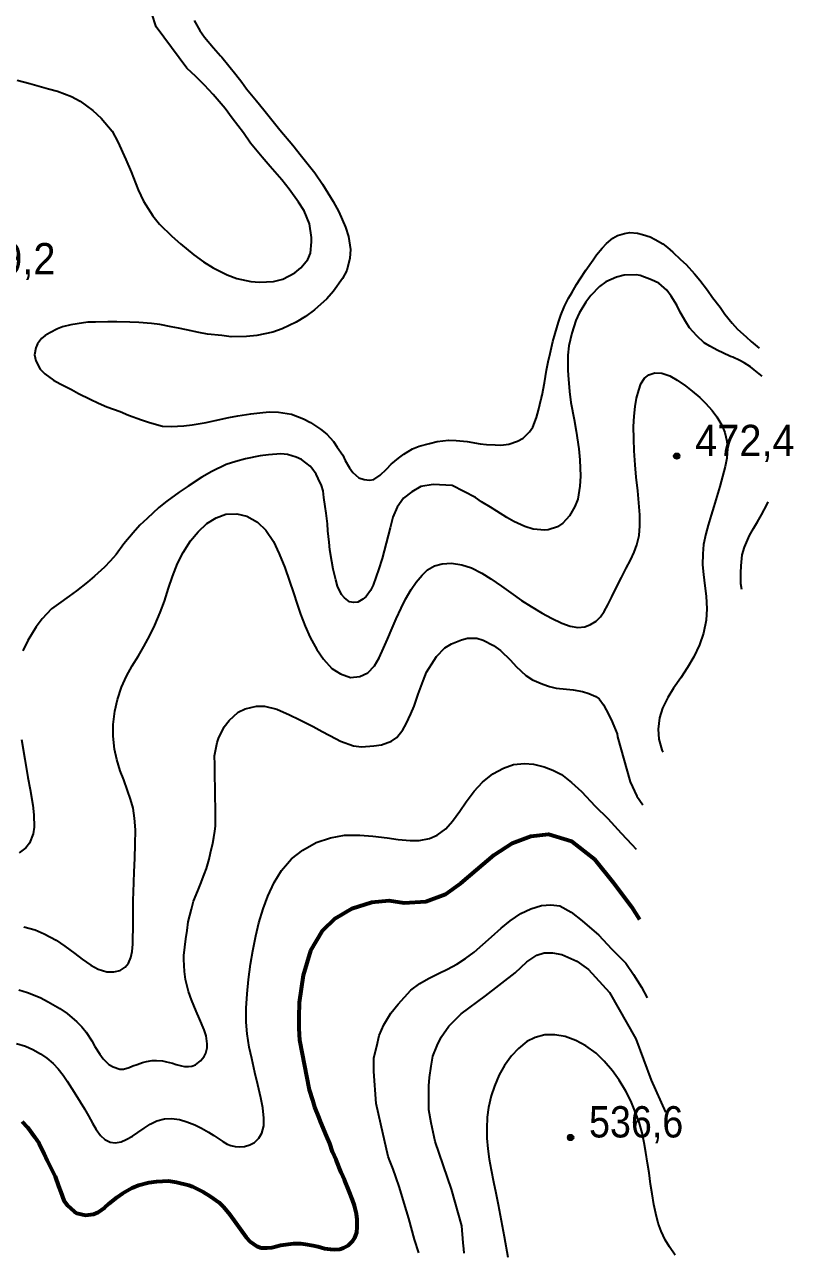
# Model space of a CAD drawing. Header units: metres. Extents: x 547833 to 556102, y 1844799 to 1850994.
# Drawn here: x 555297 to 555715, y 1846583 to 1847249 of the extents above; entities that cross this region are included whole.
import ezdxf

# ---------------------------------------------------------------- set-up
doc = ezdxf.new("R2010")
doc.units = ezdxf.units.M
doc.header["$LTSCALE"] = 6.8
for name, color, linetype, lineweight in [('1', 7, 'Continuous', 25), ('2', 7, 'Continuous', 53), ('3', 7, 'Continuous', 25), ('5', 7, 'Continuous', 13)]:
    doc.layers.add(name, color=color, linetype=linetype, lineweight=lineweight)

msp = doc.modelspace()

# ---------------------------------------------------------------- hatches: boundary and pattern name
at = {"layer": '5'}
for points in [[(555653.24, 1847014.16, 1), (555650.24, 1847014.16, 1)], [(555595.58, 1846644.14, 1), (555592.58, 1846644.14, 1)]]:
    msp.add_hatch(color=256, dxfattribs=at).paths.add_polyline_path(points)

# ---------------------------------------------------------------- linework, layer by layer
at = {"layer": '1'}
for points in [[(555327.71, 1847206.92), (555334.59, 1847201.79), (555339.06, 1847197.72), (555345.03, 1847190.59), (555348.17, 1847184.84), (555352.51, 1847175.23), (555355.46, 1847168.61), (555359.26, 1847158.74), (555362.15, 1847152.68), (555367.07, 1847144.66), (555370.83, 1847140.13), (555377.41, 1847133.54), (555382.25, 1847129.52), (555389.43, 1847123.47), (555394.63, 1847119.68), (555399.96, 1847116.48), (555407.55, 1847112.67), (555412.83, 1847110.7), (555420.37, 1847108.99), (555425.18, 1847108.59), (555432.67, 1847108.97), (555437.77, 1847110.22), (555444.33, 1847113.73), (555447.55, 1847116.49), (555451.42, 1847120.94), (555452.75, 1847124.33), (555453.38, 1847130.51), (555453.39, 1847132.89), (555452.26, 1847140.3), (555449.35, 1847147.4), (555446.34, 1847152.02), (555441.15, 1847159.05), (555437.14, 1847164.12), (555430.85, 1847171.51), (555426.57, 1847176.46), (555420.27, 1847184.03), (555416.38, 1847189.69), (555410.22, 1847197.67), (555406.37, 1847202.95), (555399.96, 1847210.61), (555395.2, 1847215.59), (555390.56, 1847220.31), (555385.64, 1847224.89), (555368.9, 1847247.28), (555366.63, 1847254.56)], [(555293.53, 1847218.39), (555300.36, 1847216.44), (555310.55, 1847213.54), (555315.37, 1847212.27), (555322.93, 1847209.52), (555327.71, 1847206.92)], [(555698.05, 1847057.61), (555696.58, 1847058.77), (555693.75, 1847061.02), (555691.76, 1847062.61), (555688.36, 1847064.79), (555686.01, 1847066.15), (555682.2, 1847067.81), (555680.9, 1847068.33), (555676.77, 1847070.24), (555674.04, 1847071.55), (555669.68, 1847073.81), (555666.6, 1847075.75), (555662.65, 1847079.4), (555658.71, 1847083.91), (555656.62, 1847087.1), (555653.63, 1847092.39), (555651.78, 1847096.08), (555648.65, 1847100.97), (555646.27, 1847104.23), (555641.93, 1847108.02), (555637.99, 1847109.96), (555631.8, 1847112.3), (555629.77, 1847112.54), (555623.2, 1847112.46), (555619.04, 1847111.32), (555613.23, 1847108.74), (555609.7, 1847106.24), (555605.12, 1847101.33), (555602.39, 1847097.68), (555598.68, 1847091.72), (555596.94, 1847087.81), (555594.76, 1847080.98), (555593.17, 1847074.02), (555592.6, 1847069), (555592.59, 1847060.79), (555592.7, 1847058.14), (555593.53, 1847049.27), (555594.22, 1847043.24), (555595.94, 1847034), (555597.13, 1847027.74), (555598.61, 1847018.19), (555599.11, 1847012.14), (555599.37, 1847003.2)], [(555626.62, 1846957.66), (555628.62, 1846961.96), (555630.1, 1846965.94), (555631.28, 1846970.96), (555631.71, 1846976.21), (555631.73, 1846982.27), (555631.2, 1846988.86), (555630.54, 1846995.39), (555629.74, 1847002.73), (555629.11, 1847009.41), (555628.61, 1847017.03), (555628.36, 1847023.61), (555628.33, 1847030.33), (555628.55, 1847035.81), (555629.14, 1847041.13), (555629.89, 1847045.58), (555631.09, 1847049.91), (555632.31, 1847053.37), (555634.24, 1847056.52), (555636.55, 1847058.35), (555639.92, 1847059.41), (555643.58, 1847059.12), (555647.91, 1847057.69), (555651.96, 1847055.46), (555656.42, 1847052.32), (555660.13, 1847049.48), (555664.26, 1847045.92), (555667.36, 1847042.94), (555670.89, 1847038.98), (555673.46, 1847035.43), (555676.14, 1847030.94), (555677.84, 1847026.98), (555678.99, 1847022.29), (555679.31, 1847018.07), (555678.9, 1847013.02), (555678.06, 1847008.47), (555676.68, 1847003.04), (555675.16, 1846997.74), (555673.52, 1846992.29), (555671.83, 1846986.77), (555670.35, 1846982.01), (555668.74, 1846976.62), (555667.55, 1846971.98), (555666.36, 1846966.2), (555665.84, 1846961.08), (555665.76, 1846955.12), (555666.25, 1846949.88), (555667.04, 1846943.66), (555667.78, 1846938.05), (555668.11, 1846931.26), (555667.7, 1846925.14), (555666.26, 1846917.97), (555664.03, 1846911.76), (555661.02, 1846905.22), (555657.51, 1846899.38), (555653.91, 1846893.81), (555650.03, 1846888.15), (555646.82, 1846883.09), (555643.93, 1846877.21), (555642.3, 1846871.98), (555641.63, 1846865.82), (555642.07, 1846860.47), (555643.67, 1846854.74), (555644.3, 1846853.51)], [(555599.37, 1847003.2), (555599.03, 1846997.83), (555597.93, 1846990.83), (555596.39, 1846986.75), (555593.54, 1846981.65), (555589.89, 1846977.7), (555586.97, 1846975.75), (555581.91, 1846974.12), (555580.03, 1846973.91), (555573.66, 1846974.51), (555569.3, 1846975.92), (555563.27, 1846978.66), (555559.39, 1846980.89), (555554.04, 1846984.28), (555550.56, 1846986.36), (555545.63, 1846989.42), (555542.42, 1846991.63), (555529.73, 1846998.21), (555519.48, 1846998.7), (555512.65, 1846997.72), (555507.77, 1846994.78), (555503.38, 1846991.36), (555499.96, 1846986.47), (555497.52, 1846981.08), (555496.06, 1846975.21), (555491.74, 1846958.65), (555489.69, 1846952.41), (555488.49, 1846948.74), (555486.83, 1846944.07), (555485.35, 1846941.14), (555483.04, 1846938.01), (555481.31, 1846936.48), (555478.53, 1846934.92), (555476.17, 1846934.74), (555474.03, 1846935.07), (555471.22, 1846937.13), (555469.66, 1846939.05), (555467.54, 1846943.48), (555466.48, 1846946.89), (555465.14, 1846952.75), (555464.37, 1846956.95), (555463.37, 1846963.23), (555462.9, 1846967.37), (555462.29, 1846973.5), (555462.03, 1846977.47), (555461.38, 1846983.12), (555460.68, 1846986.76), (555460.12, 1846991.65), (555459.71, 1846995.23), (555458.8, 1846998.18), (555457.03, 1847001.98), (555455.81, 1847004.32), (555453.51, 1847007.68), (555452.55, 1847008.62), (555447.93, 1847012.29), (555445.1, 1847013.68), (555440.37, 1847015.05), (555436.6, 1847015.48), (555429.99, 1847014.91), (555425.47, 1847014.39), (555417.46, 1847012.71), (555412.19, 1847011.25), (555407.05, 1847009.52), (555399.28, 1847005.77), (555393.8, 1847002.76)], [(555393.8, 1847002.76), (555386.35, 1846997.9), (555381.48, 1846994.58), (555374.8, 1846989.62), (555370.42, 1846986.25), (555364.03, 1846980.37), (555360.18, 1846976.59), (555356.44, 1846972.54), (555351.42, 1846966.44), (555347.21, 1846960.71), (555344, 1846957.1), (555340.85, 1846953.78), (555335.49, 1846948.97), (555331.75, 1846945.78), (555325.72, 1846940.99), (555321.67, 1846938.04), (555315.95, 1846933.86), (555312.15, 1846931.23), (555307.04, 1846925.88), (555303.73, 1846921.49), (555299.23, 1846914.11), (555296.45, 1846908.45)], [(555691.26, 1846971.09), (555693.41, 1846974.86), (555695.57, 1846978.45), (555697.8, 1846982.33), (555700.77, 1846988.01), (555701.47, 1846989.33)], [(555383.62, 1846961.87), (555387.63, 1846968.16), (555391.71, 1846973.04), (555396.51, 1846977.63), (555401.48, 1846980.66), (555406.82, 1846982.63), (555412.76, 1846982.79), (555418.3, 1846981.51), (555424.07, 1846978.23), (555428.49, 1846973.93), (555432.64, 1846967.87), (555435.85, 1846961.12), (555438.89, 1846953.59), (555441.47, 1846946.33), (555443.61, 1846939.88), (555445.61, 1846933.76), (555447.38, 1846928.26), (555449.85, 1846921.84), (555452.57, 1846915.73), (555456.31, 1846909.07), (555459.91, 1846903.85), (555464.45, 1846898.88), (555469.16, 1846895.85), (555474.47, 1846893.99), (555479.59, 1846894.5), (555483.92, 1846896.45), (555487.52, 1846900.31), (555490.08, 1846904.6), (555492.53, 1846909.93), (555494.7, 1846914.84), (555497.11, 1846920.65), (555499.37, 1846925.75), (555501.99, 1846931.59), (555504.47, 1846936.46), (555507.45, 1846941.67), (555510.2, 1846945.7), (555513.39, 1846949.58), (555516.4, 1846952.32), (555520.15, 1846954.51), (555524.38, 1846955.66), (555529.34, 1846955.97), (555534.91, 1846955.12), (555540.21, 1846953.47), (555545.88, 1846950.64), (555550.8, 1846947.5), (555556.49, 1846943.52), (555561.54, 1846939.87), (555567.44, 1846935.84), (555572.6, 1846932.5), (555578.59, 1846928.93), (555583.79, 1846926.08), (555589.23, 1846923.43), (555593.9, 1846921.84), (555598.05, 1846921.1), (555601.81, 1846921.47), (555604.93, 1846922.68), (555607.88, 1846924.47), (555610.35, 1846926.97), (555612.38, 1846929.7), (555614.39, 1846933.41), (555616.52, 1846937.74), (555618.99, 1846942.95), (555621.69, 1846948.24), (555624.28, 1846953.31), (555626.62, 1846957.66)], [(555687.08, 1846941.71), (555686.64, 1846944.81), (555686.54, 1846950.71), (555686.67, 1846954.54), (555687.32, 1846960.53), (555688.46, 1846964.76), (555691.26, 1846971.09)], [(555297.09, 1846758.57), (555303.19, 1846756.81), (555308.19, 1846754.74), (555314.57, 1846751.23), (555319.3, 1846748.04), (555324.8, 1846743.96), (555328.75, 1846740.93), (555333.48, 1846737.66), (555337.51, 1846735.62), (555342.12, 1846734.11), (555345.94, 1846734.02), (555349.45, 1846734.79), (555352.11, 1846736.61), (555354.01, 1846738.86), (555355.29, 1846741.93), (555355.86, 1846745.11), (555356.22, 1846749.14), (555356.3, 1846752.96), (555356.39, 1846757.17), (555356.42, 1846760.86), (555356.44, 1846764.85), (555356.46, 1846768.52), (555356.51, 1846773), (555356.62, 1846777.37), (555356.78, 1846782.81), (555357.02, 1846788.26), (555357.33, 1846795.9), (555357.58, 1846803.18), (555357.69, 1846811.21), (555357.28, 1846817.49), (555356.53, 1846822.97), (555355.09, 1846827.94), (555353.47, 1846832.55), (555351.35, 1846838.27), (555349.44, 1846843.3), (555347.51, 1846849.41), (555346.24, 1846855.07), (555345.54, 1846862.01), (555345.59, 1846868.33), (555346.5, 1846875.64), (555347.87, 1846881.91), (555350.18, 1846888.7), (555352.88, 1846894.61), (555355.96, 1846900.23), (555359.33, 1846905.78), (555362.3, 1846910.74), (555365.59, 1846916.81), (555368.23, 1846922.35), (555371.11, 1846929.2), (555373.4, 1846935.36), (555375.74, 1846942.44), (555377.89, 1846948.79), (555380.64, 1846955.89), (555383.62, 1846961.87)], [(555399.77, 1846803.93), (555400.26, 1846807.13), (555400.92, 1846810.55), (555401.18, 1846813.25), (555401.17, 1846824.21), (555401.03, 1846827.92), (555401.01, 1846834.78), (555400.84, 1846839.53), (555400.78, 1846846.77), (555400.72, 1846851.44), (555402.1, 1846858.56), (555402.89, 1846860.84), (555405.99, 1846867.11), (555408.55, 1846870.55), (555413.47, 1846875.02), (555417.25, 1846876.98), (555423.49, 1846878.36), (555427.88, 1846878.29), (555434.46, 1846876.66), (555441.37, 1846873.73), (555446.63, 1846871.09), (555454.22, 1846867.29), (555459.21, 1846864.52), (555466.72, 1846860.61), (555469.15, 1846859.37), (555476.21, 1846856.84), (555480.56, 1846856.28), (555487.28, 1846856.77), (555491.4, 1846857.43), (555496.71, 1846859.37), (555499.63, 1846861.33), (555502.97, 1846865.52), (555504.8, 1846868.69), (555507.31, 1846874.22), (555509.04, 1846878.33), (555511.34, 1846884.89), (555513.95, 1846892.05), (555515.8, 1846896.75), (555519.9, 1846903.42), (555521.21, 1846905.28), (555525.82, 1846910.01), (555529.47, 1846912.24), (555534.76, 1846914.37), (555538, 1846915.22), (555543.15, 1846915.23), (555546.61, 1846914.2), (555552.18, 1846911.31), (555555.92, 1846908.68), (555561.48, 1846903.41), (555564.55, 1846899.94), (555569.77, 1846895.11), (555573.38, 1846892.75), (555578.91, 1846890.24), (555582.58, 1846889.04), (555586.31, 1846888.13), (555591.9, 1846887.62), (555595.56, 1846887.28), (555600.63, 1846886.33), (555603.9, 1846885.28), (555607.82, 1846883.53), (555609.58, 1846882.3), (555612.04, 1846879.15), (555613.41, 1846876.35), (555616.1, 1846871.13), (555617.64, 1846867.68)], [(555617.64, 1846867.68), (555619.29, 1846863.29), (555619.57, 1846861.7), (555626.46, 1846837.22), (555630.08, 1846829.49), (555633.39, 1846824.7)], [(555295.77, 1846860.21), (555297.56, 1846849.55), (555299.27, 1846839.63), (555300.48, 1846833.19), (555302.04, 1846824.6), (555302.54, 1846819.41), (555302.64, 1846812.65), (555302.11, 1846808.96), (555300.2, 1846803.98), (555298.2, 1846801.46), (555294.51, 1846798.75)], [(555486.72, 1846807.83), (555494.48, 1846806.89), (555500.46, 1846806.02), (555506.94, 1846805.39), (555511.79, 1846805.42), (555517.37, 1846806.41), (555521.66, 1846808.37), (555526.34, 1846811.8), (555529.94, 1846815.9), (555533.83, 1846821.29), (555537.29, 1846826.43), (555541.67, 1846832.2), (555546.3, 1846837.06), (555551.75, 1846841.59), (555557.64, 1846844.72), (555563.06, 1846846.72), (555569.09, 1846847.31), (555573.94, 1846846.87), (555579.81, 1846845.44), (555584.39, 1846843.56), (555589.22, 1846841.31), (555594.49, 1846836.83), (555600.01, 1846832), (555607.43, 1846824.11), (555614.24, 1846817.38), (555621.53, 1846809.48), (555627.42, 1846803.24), (555629.75, 1846800.64)], [(555323.12, 1846670.81), (555325.31, 1846667.31), (555327.68, 1846663.47), (555329.97, 1846659.74), (555332.16, 1846655.96), (555334.4, 1846651.96), (555336.36, 1846648.5), (555338.75, 1846645.22), (555341.03, 1846643.09), (555343.95, 1846641.65), (555346.71, 1846641.31), (555349.91, 1846641.8), (555352.73, 1846642.96), (555356.03, 1846644.85), (555359, 1846646.89), (555362.39, 1846649.25), (555365.77, 1846651.33), (555369.39, 1846653.12), (555373.4, 1846654.21), (555377.27, 1846654.48), (555381.66, 1846653.93), (555385.6, 1846652.7), (555389.97, 1846650.95), (555393.67, 1846649.1), (555397.43, 1846647.02), (555400.29, 1846645.19), (555403.04, 1846643.31), (555405.17, 1846641.86), (555407.48, 1846640.57), (555409.58, 1846639.73), (555411.92, 1846639.19), (555414.38, 1846639.06), (555416.97, 1846639.26), (555419.81, 1846640.12), (555422.37, 1846641.44), (555424.8, 1846643.79), (555426.42, 1846646.51), (555427.41, 1846650.49), (555427.53, 1846654.62), (555426.91, 1846660.22), (555425.79, 1846665.74), (555424.14, 1846672.81), (555422.54, 1846679.44), (555420.84, 1846687.04), (555419.53, 1846693.22), (555418.42, 1846700.34), (555417.92, 1846706.7), (555417.81, 1846714.31), (555418.31, 1846722.06), (555419.03, 1846729.86), (555420.23, 1846738.19), (555421.44, 1846745.54), (555423.09, 1846753.66), (555424.82, 1846760.69), (555427.06, 1846768.3), (555429.58, 1846775.18), (555433.09, 1846782.67), (555437.1, 1846789.08), (555442.53, 1846795.46), (555448.68, 1846800.22), (555455.8, 1846804.33), (555463.64, 1846806.84), (555471.27, 1846808.22), (555479.57, 1846808.38), (555486.72, 1846807.83)], [(555294.35, 1846724.25), (555299, 1846722.78), (555305.98, 1846720.14), (555310.34, 1846717.88), (555316.59, 1846714.11), (555320.61, 1846711.42), (555325.8, 1846706.96), (555328.59, 1846704.23), (555331.03, 1846701.27), (555334.03, 1846696.65), (555335.72, 1846693.6), (555338.39, 1846689.42), (555340.22, 1846686.77), (555343.33, 1846683.79), (555345.67, 1846682.44), (555349.23, 1846681.32), (555351.24, 1846681.26), (555354.38, 1846682.19), (555356.28, 1846683.08), (555358.58, 1846683.82), (555361.51, 1846684.92), (555363.64, 1846685.45), (555366.82, 1846686), (555369.21, 1846685.99), (555372.39, 1846685.69), (555374.63, 1846685.27), (555377.77, 1846684.49), (555379.76, 1846683.76), (555382.71, 1846682.96), (555384.37, 1846682.67), (555386.56, 1846682.63), (555388.26, 1846682.83), (555390.27, 1846683.63), (555392.98, 1846685.75), (555395.08, 1846688.19), (555395.94, 1846689.91), (555396.66, 1846692.75), (555396.69, 1846694.95), (555396.09, 1846699.37), (555394.95, 1846702.67), (555392.57, 1846708.5), (555390.76, 1846712.68), (555388.14, 1846718.87), (555386.58, 1846723.36), (555384.88, 1846729.84), (555384.36, 1846734.36), (555384.01, 1846740.8), (555383.96, 1846742.9), (555385.1, 1846752.09), (555385.74, 1846756.55), (555386.35, 1846761.19), (555388.12, 1846768.17), (555389.26, 1846772.4), (555391.57, 1846778.1), (555393.06, 1846781.7), (555395.03, 1846786.98), (555396.28, 1846790.27), (555397.7, 1846795.3), (555398.55, 1846798.74), (555399.77, 1846803.93)], [(555494.91, 1846633.89), (555490.97, 1846651.3), (555488.48, 1846662.53), (555487.24, 1846679.99), (555487.24, 1846687.47), (555488.9, 1846693.71), (555490.14, 1846699.53), (555492.63, 1846705.35), (555496.36, 1846711.59), (555500.5, 1846716.58), (555507.38, 1846724.14), (555512.24, 1846727.84), (555516.93, 1846730.44), (555522.4, 1846733.11), (555527.24, 1846735.48), (555532.33, 1846738.24), (555537.01, 1846741.36), (555541.62, 1846744.81), (555546.48, 1846749), (555551.08, 1846753.08), (555556.38, 1846757.82), (555561.32, 1846761.79), (555567.1, 1846765.73), (555572.4, 1846768.38), (555578.36, 1846770.13), (555583.38, 1846770.48), (555588.25, 1846769.9), (555594.34, 1846766.46), (555600.38, 1846761.74), (555609.37, 1846753.95), (555616.38, 1846746.57), (555624.08, 1846738.72), (555628.3, 1846732.61), (555632.67, 1846725.83), (555635.63, 1846719.95)], [(555536.24, 1846581.38), (555536.06, 1846583.74), (555535.8, 1846586.85), (555534.98, 1846596.12), (555529.33, 1846616.04), (555520.56, 1846641.89), (555518.33, 1846652.14), (555517.09, 1846659.2), (555517.09, 1846665.02), (555517.09, 1846672.09), (555517.5, 1846676.66), (555518.33, 1846682.9), (555519.16, 1846688.31), (555521.65, 1846694.13), (555523.72, 1846698.7), (555527.87, 1846704.52), (555534.7, 1846711.25), (555547.82, 1846720.97), (555563.92, 1846733.56), (555570.27, 1846739.47), (555575.71, 1846743.1), (555579.79, 1846744.47), (555584.32, 1846744.47)], [(555584.32, 1846744.47), (555589.31, 1846743.56), (555597.47, 1846739.92), (555603.82, 1846735.38), (555615.22, 1846722.95), (555629.56, 1846697.68), (555637.93, 1846675.21), (555645.57, 1846657.91)], [(555650.88, 1846580.16), (555647.75, 1846584.69), (555645.37, 1846588.62), (555643.19, 1846593.34), (555641.66, 1846597.62), (555640.36, 1846602.92), (555639.33, 1846607.76), (555638.39, 1846613.59), (555637.51, 1846618.77), (555636.68, 1846624.86), (555635.85, 1846630.17), (555635.01, 1846635.94), (555634.02, 1846641.27), (555632.89, 1846646.63), (555631.28, 1846652.39), (555629.41, 1846657.76), (555626.82, 1846663.97), (555624.08, 1846669.27), (555620.49, 1846675.3), (555616.92, 1846680.29), (555612.35, 1846685.66), (555607.93, 1846689.88), (555602.3, 1846693.95), (555597, 1846696.77), (555591.04, 1846698.95), (555585.49, 1846699.82), (555580.14, 1846699.81), (555574.91, 1846698.41), (555570.39, 1846696.18), (555565.7, 1846692.53), (555561.94, 1846688.47), (555558.17, 1846683.16), (555555.31, 1846678.1), (555552.68, 1846672.04), (555550.96, 1846666.69), (555549.56, 1846660.5), (555548.83, 1846655.15), (555548.5, 1846649.06), (555548.57, 1846643.72)], [(555293.05, 1846695.15), (555297.92, 1846693.64), (555301.92, 1846691.88), (555306.19, 1846689.54), (555309.58, 1846687.16), (555313.06, 1846684.22), (555315.76, 1846681.4), (555318.48, 1846677.93), (555320.7, 1846674.69), (555323.12, 1846670.81)], [(555548.57, 1846643.72), (555549.05, 1846638), (555549.85, 1846632.4), (555550.93, 1846626.61), (555552.25, 1846620.13), (555553.51, 1846614.11), (555554.8, 1846607.69), (555556.42, 1846599.05), (555558.01, 1846590.41), (555560.04, 1846579.17)], [(555511.62, 1846581.51), (555509.37, 1846588.81), (555506.15, 1846600.11), (555503.61, 1846608.55), (555501.12, 1846616.98), (555499.13, 1846622.83), (555497.64, 1846626.92), (555495.96, 1846631.37), (555494.91, 1846633.89)]]:
    msp.add_lwpolyline(points, dxfattribs=at)
at = {"layer": '2'}
for points in [[(555429.29, 1846584.18), (555431.73, 1846584.46), (555434.05, 1846585.01), (555436.74, 1846585.6), (555440.67, 1846586.24), (555443.49, 1846586.57), (555447.58, 1846586.56), (555450.09, 1846586.27), (555454.27, 1846585.52), (555456.72, 1846584.94), (555460.35, 1846583.93), (555463.74, 1846583.46), (555465.77, 1846583.21), (555468.77, 1846583.56), (555470.69, 1846584.25), (555473.32, 1846585.41), (555475.88, 1846587.99), (555476.84, 1846589.62), (555477.94, 1846592.51), (555478.18, 1846595.39), (555478.16, 1846599.67), (555477.74, 1846602.58), (555476.74, 1846607.13), (555475.62, 1846610.24), (555473.7, 1846615.35), (555471.32, 1846621.17), (555469.54, 1846625.15), (555466.65, 1846632.06), (555464.82, 1846636.42), (555463.26, 1846640.91), (555461.55, 1846645), (555458.18, 1846652.8), (555457.49, 1846654.72), (555455.19, 1846660.64), (555454.01, 1846664.32), (555452.32, 1846669.93), (555447.02, 1846697.04), (555446.61, 1846703.27), (555446.61, 1846709.51), (555446.82, 1846717.39), (555449.03, 1846732.2), (555452.93, 1846745.74), (555459.4, 1846756.4), (555466.3, 1846763.25), (555475.31, 1846768.57), (555486.13, 1846771.92), (555495.44, 1846772.77), (555503.64, 1846771.65), (555515.51, 1846772.23), (555526.21, 1846776.29), (555534.5, 1846782.18), (555542.9, 1846789.46), (555552.57, 1846797.65), (555562.38, 1846803.88), (555572.46, 1846807.74), (555582.16, 1846808.9), (555594.54, 1846804.99), (555606.99, 1846795.25), (555617.43, 1846782.49), (555627.23, 1846769.32), (555631.59, 1846762.53)], [(555296.24, 1846652.83), (555299.07, 1846649.73), (555302.8, 1846644.54), (555305.32, 1846640.83), (555308.14, 1846635.34), (555309.8, 1846631.63), (555312.29, 1846626.58), (555314.03, 1846622.97), (555315.87, 1846617.75), (555317.11, 1846614.37), (555318.86, 1846609.91), (555320.79, 1846607.18), (555324.5, 1846603.89), (555325.92, 1846603.1), (555330.52, 1846602.01), (555334.84, 1846602.5), (555337.39, 1846603.56), (555341.1, 1846606.08), (555343.51, 1846608.26), (555347.79, 1846611.7), (555350.77, 1846613.94), (555355.88, 1846616.72), (555359.32, 1846618.25), (555365.06, 1846619.67), (555369.09, 1846620.23), (555375.63, 1846620.5), (555380.08, 1846619.87), (555386.64, 1846618.24), (555388.63, 1846617.51), (555394.57, 1846614.67), (555398.36, 1846612.34), (555403.14, 1846608.89), (555405.61, 1846606.41), (555409.03, 1846602.33), (555412.3, 1846597.85), (555414.59, 1846594.49), (555417.86, 1846590.01), (555420.04, 1846587.6), (555423.56, 1846585.14), (555425.95, 1846584.27), (555429.29, 1846584.18)]]:
    msp.add_lwpolyline(points, dxfattribs=at)
at = {"layer": '3'}
for points in [[(555389.67, 1847250.7), (555392.74, 1847245.35), (555395.15, 1847241.74), (555400.08, 1847235.95), (555403.91, 1847231.54), (555404.61, 1847230.84), (555412.27, 1847221.49), (555415.41, 1847217.3), (555418, 1847213.7), (555423.42, 1847207.02), (555427.39, 1847202.16), (555433.91, 1847194.08), (555436.13, 1847191.29), (555443.15, 1847182.99), (555447.92, 1847176.99), (555455.11, 1847168.03), (555459.34, 1847161.78), (555465.06, 1847152.47), (555468.18, 1847146.75), (555471.79, 1847138.44), (555473.41, 1847133.4), (555474.6, 1847126.33), (555474.17, 1847121.72), (555472.49, 1847114.89), (555470.23, 1847110.55), (555465.22, 1847103.81), (555461.63, 1847099.51), (555455, 1847093.53), (555450.1, 1847089.93), (555444.95, 1847086.87), (555437.48, 1847083.27), (555432.28, 1847081.44), (555423.67, 1847079.6), (555417.95, 1847079.04), (555409.7, 1847078.95), (555404.6, 1847079.6), (555396.91, 1847080.43)], [(555490.62, 1847003.75), (555494.12, 1847007.1), (555496.57, 1847009.75), (555500.56, 1847013.05), (555503.45, 1847015.19), (555508.23, 1847018.2), (555511.87, 1847019.57), (555517.48, 1847021.06), (555521.65, 1847022.01), (555527.72, 1847022.8), (555531.91, 1847022.71), (555537.87, 1847022.07), (555544.93, 1847020.88), (555548.39, 1847020.52), (555553.07, 1847020.2), (555556.22, 1847020.09), (555560.53, 1847020.58), (555565.27, 1847022.26), (555568.3, 1847023.94), (555571.81, 1847027.28), (555573.59, 1847029.95), (555575.55, 1847035.2), (555576.62, 1847039.12), (555578.1, 1847045.27), (555578.72, 1847047.33), (555579.87, 1847053.92), (555581.07, 1847060.79), (555581.87, 1847065.44), (555582.98, 1847069.84), (555584.5, 1847076.46), (555585.71, 1847080.78), (555587.48, 1847086.86), (555588.84, 1847090.72), (555590.74, 1847095.68), (555593, 1847100.02), (555594.68, 1847102.78), (555597.37, 1847107.45), (555599.29, 1847110.52), (555602.36, 1847115.23), (555606.28, 1847120.81), (555608.06, 1847123.48), (555611.15, 1847127.15), (555613.62, 1847129.62), (555616.98, 1847132.56), (555619.58, 1847133.91), (555623.43, 1847135.11), (555626.32, 1847135.53), (555630.45, 1847135.15), (555633.18, 1847134.51), (555637.22, 1847133.17), (555639.93, 1847131.87), (555644.19, 1847129.51), (555646.8, 1847127.44), (555649.64, 1847125.01), (555653.71, 1847120.92), (555656.78, 1847118.14), (555661.34, 1847113.16), (555664.2, 1847109.69), (555668.43, 1847104.29), (555671.25, 1847100.34), (555675.37, 1847095.03), (555677.88, 1847091.33), (555681.88, 1847086.28), (555684.8, 1847083.1), (555689.46, 1847078.89)], [(555396.91, 1847080.43), (555392.16, 1847081.31), (555385.45, 1847082.72), (555381.18, 1847083.56), (555377.09, 1847084.42), (555370.88, 1847085.61), (555366.36, 1847086.14), (555359.47, 1847086.68), (555354.6, 1847086.97), (555347.56, 1847087.12), (555342.62, 1847087.12), (555335.92, 1847086.83), (555331.84, 1847086.84), (555326.13, 1847086.09), (555322.7, 1847085.41), (555318.16, 1847084.42), (555315.36, 1847083.24), (555311.14, 1847081.14), (555308.75, 1847079.64), (555306.75, 1847077.99), (555304.51, 1847075.17), (555303.63, 1847072.98), (555302.93, 1847069.1), (555303.67, 1847065.96), (555305.89, 1847061.47), (555308.57, 1847058.83), (555313.14, 1847055.37), (555316.87, 1847053.43), (555322.92, 1847050.32), (555326.86, 1847048.21), (555333.1, 1847045.13), (555337.62, 1847042.9), (555342.21, 1847040.95), (555349.34, 1847038.35), (555353.93, 1847036.41), (555360.96, 1847033.89), (555365.4, 1847032.41), (555372.36, 1847030.45), (555377.13, 1847030.24), (555384.02, 1847030.56), (555388.6, 1847031.17), (555396.05, 1847032.41), (555401.04, 1847033.55), (555408.37, 1847035.05), (555413.38, 1847036), (555420.46, 1847037.19), (555425.33, 1847037.75), (555430.41, 1847038.14), (555435.36, 1847037.95), (555442.51, 1847036.87), (555448.95, 1847034.48), (555452.79, 1847032.45), (555458.24, 1847028.8), (555461.58, 1847026.15), (555465.28, 1847022.01), (555467.33, 1847019.02), (555470.3, 1847014.62), (555471.66, 1847011.83), (555474.03, 1847007.74), (555475.83, 1847005.29), (555479, 1847002.42), (555481.96, 1847001.43), (555484.86, 1847001.01), (555487.27, 1847001.47), (555490.62, 1847003.75)], [(555689.46, 1847078.89), (555692.22, 1847076.36), (555696.55, 1847072.75)]]:
    msp.add_lwpolyline(points, dxfattribs=at)
at = {"layer": '5', "lineweight": 25}
for centre in [(555651.74, 1847014.16), (555594.08, 1846644.14)]:
    msp.add_circle(centre, 1.5, dxfattribs=at)

# ---------------------------------------------------------------- texts
at = {"layer": '5'}
for s, width, p in [('459,2', 0.95, (555260.23, 1847112.88)), ('472,4', 0.95, (555661.74, 1847014.16)), ('536,6', 0.9, (555604.08, 1846644.14))]:
    msp.add_text(s, height=17, dxfattribs=dict(at, width=width)).set_placement(p)

doc.saveas('drawing.dxf')
